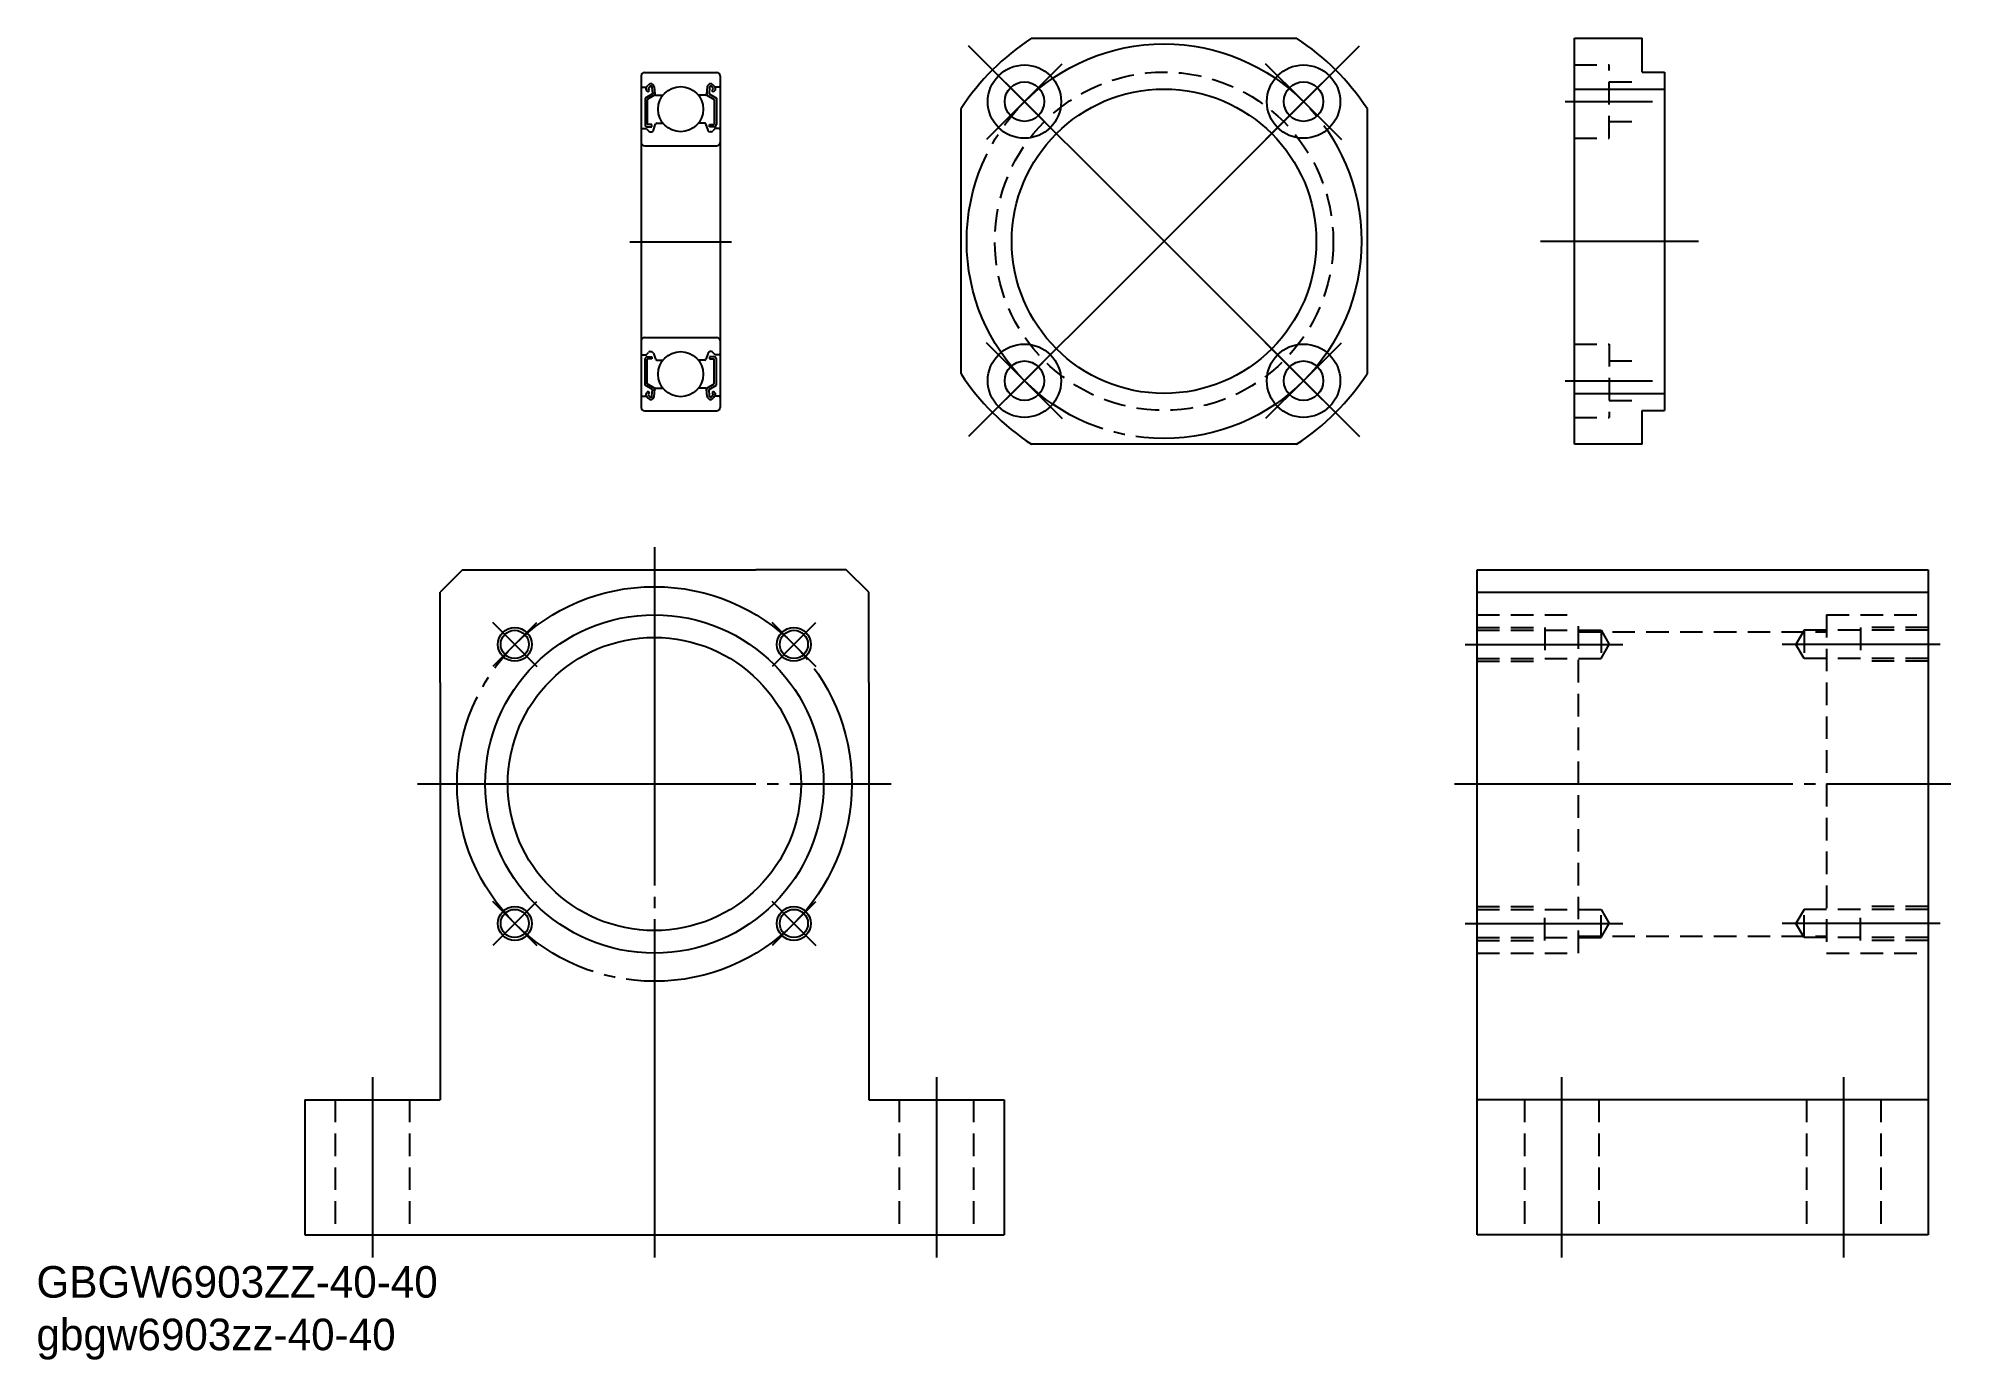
# Model space of a CAD drawing. Extents: x -122 to 48, y -32 to 85.
import ezdxf

# ---------------------------------------------------------------- set-up
doc = ezdxf.new("R2010")
doc.units = 0
doc.linetypes.add('CENTER', pattern=[33, 30, -1, 1, -1])
doc.linetypes.add('DASHED', pattern=[3, 2, -1])
doc.layers.get('0').update_dxf_attribs({"linetype": 'CONTINUOUS'})
doc.layers.add('CENTER', color=7, linetype='CONTINUOUS')

# ---------------------------------------------------------------- blocks, each defined once
blk = doc.blocks.new('*U2')
at = {"linetype": 'CONTINUOUS'}
for s, p in [('GBGW6903ZZ-40-40', (-122, -26.7)), ('gbgw6903zz-40-40', (-122, -31.36))]:
    blk.add_text(s, height=2.8, dxfattribs=at).set_placement(p)

msp = doc.modelspace()

# ---------------------------------------------------------------- linework, layer by layer
at = {"color": 7, "linetype": 'CONTINUOUS'}
for p, q in [((-33.78, 85), (-10.27, 85)), ((14.36, 49), (14.36, 85)), ((14.36, 85), (20.36, 85)), ((20.36, 82), (20.36, 85)), ((20.36, 82), (22.36, 82)), ((22.36, 82), (22.36, 52)), ((14.36, 80.5), (22.36, 80.5)), ((-40.02, 55.25), (-40.02, 78.76)), ((-4.02, 78.76), (-4.02, 55.25)), ((14.36, 53.5), (22.36, 53.5)), ((20.36, 49), (20.36, 52)), ((20.36, 52), (22.36, 52)), ((-10.27, 49), (-33.78, 49)), ((20.36, 49), (14.36, 49)), ((-84.21, 37.86), (-86.21, 35.86)), ((-84.21, 37.86), (-76.21, 37.86)), ((-76.21, 37.86), (-58.21, 37.86)), ((-50.21, 37.86), (-58.21, 37.86)), ((-48.21, 35.86), (-50.21, 37.86)), ((5.73, 37.86), (45.73, 37.86)), ((5.73, -21.14), (5.73, 37.86)), ((45.73, 37.86), (45.73, -21.14)), ((-86.21, 27.86), (-86.21, 35.86)), ((-48.21, 27.86), (-48.21, 35.86)), ((5.73, 35.86), (45.73, 35.86)), ((-86.21, 27.86), (-86.21, -9.14)), ((-48.21, 27.86), (-48.21, -9.14)), ((-98.21, -9.14), (-98.21, -21.14)), ((-98.21, -9.14), (-86.21, -9.14)), ((-48.21, -9.14), (-36.21, -9.14)), ((-36.21, -9.14), (-36.21, -21.14)), ((45.73, -9.14), (5.73, -9.14)), ((-98.21, -21.14), (-36.21, -21.14)), ((45.73, -21.14), (5.73, -21.14))]:
    msp.add_line(p, q, dxfattribs=at)
for p, q in [((-68.38, 81.66), (-68.38, 52.26)), ((-68.08, 81.96), (-61.68, 81.96)), ((-61.38, 81.66), (-61.38, 52.26)), ((-68.28, 80.66), (-67.92, 80.66)), ((-67.39, 80.06), (-68.04, 79.69)), ((-67.93, 80.65), (-67.76, 80.85)), ((-67.77, 80.24), (-67.91, 80.38)), ((-67.19, 79.95), (-67.84, 79.57)), ((-67.77, 80.52), (-67.6, 80.72)), ((-67.63, 80.38), (-67.77, 80.52)), ((-67.77, 80.24), (-67.63, 80.38)), ((-67.43, 80.66), (-67.39, 80.06)), ((-67.23, 80.69), (-67.17, 80.05)), ((-67.19, 80.31), (-67.19, 79.95)), ((-67.07, 79.96), (-66.44, 79.96)), ((-62.68, 79.96), (-63.31, 79.96)), ((-62.52, 80.69), (-62.58, 80.05)), ((-62.56, 80.31), (-62.56, 79.95)), ((-62.56, 79.95), (-61.91, 79.57)), ((-62.32, 80.66), (-62.36, 80.06)), ((-62.36, 80.06), (-61.71, 79.69)), ((-61.98, 80.52), (-62.15, 80.72)), ((-62.12, 80.38), (-61.98, 80.52)), ((-61.98, 80.24), (-62.12, 80.38)), ((-61.82, 80.65), (-61.99, 80.85)), ((-61.98, 80.24), (-61.84, 80.38)), ((-61.48, 80.66), (-61.84, 80.66)), ((-68.04, 79.69), (-68.04, 77.36)), ((-67.84, 79.57), (-67.84, 77.36)), ((-61.91, 79.57), (-61.91, 77.36)), ((-61.71, 79.69), (-61.71, 77.36)), ((-68.28, 77.01), (-67.93, 77.01)), ((-67.93, 77.01), (-67.73, 76.78)), ((-67.44, 77.36), (-67.84, 77.36)), ((-67.84, 77.16), (-67.44, 77.16)), ((-67.58, 76.71), (-67.48, 76.71)), ((-67.44, 77.16), (-67.44, 77.36)), ((-67.3, 76.84), (-67.1, 77.4)), ((-67, 77.46), (-66.44, 77.46)), ((-62.75, 77.46), (-63.31, 77.46)), ((-62.45, 76.84), (-62.66, 77.4)), ((-62.31, 77.16), (-62.31, 77.36)), ((-62.31, 77.36), (-61.91, 77.36)), ((-61.91, 77.16), (-62.31, 77.16)), ((-62.17, 76.71), (-62.27, 76.71)), ((-61.83, 77.01), (-62.02, 76.78)), ((-61.48, 77.01), (-61.83, 77.01)), ((-68.08, 75.46), (-61.68, 75.46)), ((-68.08, 58.46), (-61.68, 58.46)), ((-68.28, 56.91), (-67.93, 56.91)), ((-68.04, 54.24), (-68.04, 56.56)), ((-67.93, 56.91), (-67.73, 57.14)), ((-67.84, 56.76), (-67.44, 56.76)), ((-67.84, 54.35), (-67.84, 56.56)), ((-67.44, 56.56), (-67.84, 56.56)), ((-67.58, 57.21), (-67.48, 57.21)), ((-67.44, 56.76), (-67.44, 56.56)), ((-67.3, 57.08), (-67.1, 56.53)), ((-67, 56.46), (-66.44, 56.46)), ((-62.75, 56.46), (-63.31, 56.46)), ((-62.45, 57.08), (-62.66, 56.53)), ((-62.31, 56.76), (-62.31, 56.56)), ((-61.91, 56.76), (-62.31, 56.76)), ((-62.31, 56.56), (-61.91, 56.56)), ((-62.17, 57.21), (-62.27, 57.21)), ((-61.83, 56.91), (-62.02, 57.14)), ((-61.91, 54.35), (-61.91, 56.56)), ((-61.48, 56.91), (-61.83, 56.91)), ((-61.71, 54.24), (-61.71, 56.56)), ((-67.19, 53.98), (-67.84, 54.35)), ((-62.56, 53.98), (-61.91, 54.35)), ((-68.28, 53.26), (-67.92, 53.26)), ((-67.39, 53.86), (-68.04, 54.24)), ((-67.93, 53.28), (-67.76, 53.07)), ((-67.77, 53.69), (-67.91, 53.55)), ((-67.77, 53.69), (-67.63, 53.55)), ((-67.63, 53.55), (-67.77, 53.4)), ((-67.77, 53.4), (-67.6, 53.2)), ((-67.43, 53.26), (-67.39, 53.86)), ((-67.23, 53.24), (-67.17, 53.87)), ((-67.19, 53.62), (-67.19, 53.98)), ((-67.07, 53.96), (-66.44, 53.96)), ((-66.91, 53.96), (-66.91, 53.96)), ((-66.75, 53.96), (-66.75, 53.96)), ((-62.68, 53.96), (-63.31, 53.96)), ((-62.52, 53.24), (-62.58, 53.87)), ((-62.56, 53.62), (-62.56, 53.98)), ((-62.36, 53.86), (-61.71, 54.24)), ((-62.32, 53.26), (-62.36, 53.86)), ((-61.98, 53.4), (-62.15, 53.2)), ((-61.98, 53.69), (-62.12, 53.55)), ((-62.12, 53.55), (-61.98, 53.4)), ((-61.82, 53.28), (-61.99, 53.07)), ((-61.98, 53.69), (-61.84, 53.55)), ((-61.48, 53.26), (-61.84, 53.26)), ((-68.08, 51.96), (-61.68, 51.96))]:
    msp.add_line(p, q)
at = {"color": 3, "linetype": 'DASHED'}
for p, q in [((14.36, 82.63), (17.46, 82.63)), ((17.46, 76.13), (17.46, 82.63)), ((17.46, 81.13), (20.36, 81.13)), ((17.46, 77.63), (20.36, 77.63)), ((14.36, 76.13), (17.46, 76.13)), ((14.36, 57.88), (17.46, 57.88)), ((17.46, 57.88), (17.46, 51.38)), ((17.46, 56.38), (20.36, 56.38)), ((17.46, 52.88), (20.36, 52.88)), ((14.36, 51.38), (17.46, 51.38)), ((5.73, 33.86), (14.73, 33.86)), ((5.73, 32.74), (11.73, 32.74)), ((5.73, 32.49), (16.73, 32.49)), ((11.73, 32.74), (11.73, 29.74)), ((14.73, 3.86), (14.73, 33.86)), ((14.73, 32.36), (36.73, 32.36)), ((16.73, 32.49), (17.46, 31.24)), ((16.73, 32.49), (16.73, 29.99)), ((34.73, 32.49), (34.01, 31.24)), ((45.73, 32.49), (34.73, 32.49)), ((34.73, 32.49), (34.73, 29.99)), ((36.73, 33.86), (45.73, 33.86)), ((36.73, 33.86), (36.73, 3.86)), ((45.73, 32.74), (39.73, 32.74)), ((39.73, 32.74), (39.73, 29.74)), ((16.73, 29.99), (17.46, 31.24)), ((34.73, 29.99), (34.01, 31.24)), ((5.73, 29.99), (16.73, 29.99)), ((5.73, 29.74), (11.73, 29.74)), ((45.73, 29.99), (34.73, 29.99)), ((45.73, 29.74), (39.73, 29.74)), ((5.73, 7.99), (11.73, 7.99)), ((5.73, 7.74), (16.73, 7.74)), ((11.73, 4.99), (11.73, 7.99)), ((16.73, 7.74), (17.46, 6.49)), ((16.73, 5.24), (16.73, 7.74)), ((34.73, 7.74), (34.01, 6.49)), ((45.73, 7.74), (34.73, 7.74)), ((34.73, 5.24), (34.73, 7.74)), ((45.73, 7.99), (39.73, 7.99)), ((39.73, 4.99), (39.73, 7.99)), ((5.73, 5.24), (16.73, 5.24)), ((14.73, 5.36), (36.73, 5.36)), ((16.73, 5.24), (17.46, 6.49)), ((34.73, 5.24), (34.01, 6.49)), ((45.73, 5.24), (34.73, 5.24)), ((5.73, 4.99), (11.73, 4.99)), ((5.73, 3.86), (14.73, 3.86)), ((36.73, 3.86), (45.73, 3.86)), ((45.73, 4.99), (39.73, 4.99)), ((-95.51, -9.14), (-95.51, -21.14)), ((-88.91, -9.14), (-88.91, -21.14)), ((-45.51, -9.14), (-45.51, -21.14)), ((-38.91, -9.14), (-38.91, -21.14)), ((9.93, -9.14), (9.93, -21.14)), ((16.53, -9.14), (16.53, -21.14)), ((34.93, -9.14), (34.93, -21.14)), ((41.53, -9.14), (41.53, -21.14))]:
    msp.add_line(p, q, dxfattribs=at)
at = {"color": 7, "linetype": 'CONTINUOUS'}
for centre, radius in [((-34.4, 79.38), 3.25), ((-9.65, 79.38), 3.25), ((-34.4, 79.38), 1.75), ((-22.02, 67), 13.5), ((-9.65, 79.38), 1.75), ((-34.4, 54.63), 3.25), ((-9.65, 54.63), 3.25), ((-34.4, 54.63), 1.75), ((-9.65, 54.63), 1.75), ((-67.21, 18.86), 15), ((-79.59, 31.24), 1.25), ((-54.84, 31.24), 1.25), ((-67.21, 18.86), 13), ((-79.59, 6.49), 1.25), ((-54.84, 6.49), 1.25)]:
    msp.add_circle(centre, radius, dxfattribs=at)
at = {"color": 3, "linetype": 'DASHED'}
msp.add_circle((-22.02, 67), 15, dxfattribs=at)
for centre in [(-64.88, 78.71), (-64.88, 55.21)]:
    msp.add_circle(centre, 2)
at = {"color": 3, "linetype": 'CONTINUOUS'}
for centre in [(-79.59, 31.24), (-54.84, 31.24), (-79.59, 6.49), (-54.84, 6.49)]:
    msp.add_circle(centre, 1.5, dxfattribs=at)
at = {"color": 7, "linetype": 'CONTINUOUS'}
for start, end in [(123.1534, 146.8466), (33.1534, 56.8466), (213.1534, 236.8466), (303.1534, 326.8466)]:
    msp.add_arc((-22.02, 67), 21.5, start, end, dxfattribs=at)
for centre, radius, start, end in [((-68.08, 81.66), 0.3, 90, 180), ((-61.68, 81.66), 0.3, 0, 90), ((-68.28, 80.76), 0.1, 180, 270), ((-67.77, 80.52), 0.2, 140.1381, 225), ((-67.53, 80.66), 0.3, 4.9347, 140.1381), ((-67.53, 80.66), 0.1, 3.1015, 139.9514), ((-67.07, 80.06), 0.1, 184.9347, 269.9991), ((-62.68, 80.06), 0.1, 270.0009, 355.0653), ((-62.22, 80.66), 0.3, 39.8619, 175.0653), ((-62.22, 80.66), 0.1, 40.0486, 176.8985), ((-61.98, 80.52), 0.2, 315, 39.8619), ((-61.48, 80.76), 0.1, 270, 0), ((-68.28, 76.91), 0.1, 90, 180), ((-67.84, 77.36), 0.2, 180, 270), ((-67.58, 76.91), 0.2, 219.9774, 270), ((-67.48, 76.91), 0.2, 270, 339.9912), ((-67, 77.36), 0.1, 90, 159.9912), ((-62.75, 77.36), 0.1, 20.0088, 90), ((-62.27, 76.91), 0.2, 200.0088, 270), ((-62.17, 76.91), 0.2, 270, 320.0226), ((-61.91, 77.36), 0.2, 270, 0), ((-61.48, 76.91), 0.1, 0, 90), ((-68.08, 75.76), 0.3, 180, 270), ((-61.68, 75.76), 0.3, 270, 0), ((-68.08, 58.16), 0.3, 90, 180), ((-61.68, 58.16), 0.3, 0, 90), ((-68.28, 57.01), 0.1, 180, 270), ((-67.84, 56.56), 0.2, 90, 180), ((-67.58, 57.01), 0.2, 90, 140.0226), ((-67.48, 57.01), 0.2, 20.0088, 90), ((-67, 56.56), 0.1, 200.0088, 270), ((-62.75, 56.56), 0.1, 270, 339.9912), ((-62.27, 57.01), 0.2, 90, 159.9912), ((-62.17, 57.01), 0.2, 39.9774, 90), ((-61.91, 56.56), 0.2, 0, 90), ((-61.48, 57.01), 0.1, 270, 0), ((-68.28, 53.16), 0.1, 90, 180), ((-67.77, 53.4), 0.2, 135, 219.8619), ((-67.53, 53.26), 0.3, 219.8619, 355.0653), ((-67.53, 53.27), 0.1, 220.0486, 356.8985), ((-67.07, 53.86), 0.1, 90.0009, 175.0653), ((-62.68, 53.86), 0.1, 4.9347, 89.9991), ((-62.22, 53.26), 0.3, 184.9347, 320.1381), ((-62.22, 53.27), 0.1, 183.1015, 319.9514), ((-61.98, 53.4), 0.2, 320.1381, 45), ((-61.48, 53.16), 0.1, 0, 90), ((-68.08, 52.26), 0.3, 180, 270), ((-61.68, 52.26), 0.3, 270, 0)]:
    msp.add_arc(centre, radius, start, end)
at = {"layer": 'CENTER', "color": 1, "linetype": 'CENTER'}
for p, q in [((-22.02, 67), (-39.35, 84.33)), ((-22.02, 67), (-4.7, 84.33)), ((-34.4, 79.38), (-37.76, 82.74)), ((-34.4, 79.38), (-31.04, 82.74)), ((-9.65, 79.38), (-13.01, 82.74)), ((-9.65, 79.38), (-6.29, 82.74)), ((-34.4, 79.38), (-37.76, 76.02)), ((-34.4, 79.38), (-31.04, 76.02)), ((-9.65, 79.38), (-13.01, 76.02)), ((-9.65, 79.38), (-6.29, 76.02)), ((13.56, 79.38), (21.29, 79.38)), ((-22.02, 67), (-39.35, 49.68)), ((-22.02, 67), (-4.7, 49.68)), ((11.36, 67), (25.36, 67)), ((-34.4, 54.63), (-37.76, 57.99)), ((-34.4, 54.63), (-31.04, 57.99)), ((-9.65, 54.63), (-13.01, 57.99)), ((-9.65, 54.63), (-6.29, 57.99)), ((-34.4, 54.63), (-37.76, 51.27)), ((-34.4, 54.63), (-31.04, 51.27)), ((-9.65, 54.63), (-13.01, 51.27)), ((-9.65, 54.63), (-6.29, 51.27)), ((13.56, 54.63), (21.29, 54.63)), ((-67.21, 39.86), (-67.21, -23.14)), ((-79.59, 31.24), (-81.53, 33.18)), ((-79.59, 31.24), (-77.64, 33.18)), ((-54.84, 31.24), (-56.78, 33.18)), ((-54.84, 31.24), (-52.89, 33.18)), ((-79.59, 31.24), (-81.53, 29.29)), ((-79.59, 31.24), (-77.64, 29.29)), ((-54.84, 31.24), (-56.78, 29.29)), ((-54.84, 31.24), (-52.89, 29.29)), ((4.68, 31.24), (17.46, 31.24)), ((4.68, 31.24), (18.67, 31.24)), ((46.79, 31.24), (32.8, 31.24)), ((46.79, 31.24), (34.01, 31.24)), ((-88.21, 18.86), (-46.21, 18.86)), ((3.73, 18.86), (47.73, 18.86)), ((-79.59, 6.49), (-81.53, 8.43)), ((-79.59, 6.49), (-77.64, 8.43)), ((-54.84, 6.49), (-56.78, 8.43)), ((-54.84, 6.49), (-52.89, 8.43)), ((-79.59, 6.49), (-81.53, 4.55)), ((-79.59, 6.49), (-77.64, 4.55)), ((-54.84, 6.49), (-56.78, 4.55)), ((-54.84, 6.49), (-52.89, 4.55)), ((4.68, 6.49), (17.46, 6.49)), ((4.68, 6.49), (18.67, 6.49)), ((46.79, 6.49), (32.8, 6.49)), ((46.79, 6.49), (34.01, 6.49)), ((-92.21, -7.14), (-92.21, -23.14)), ((-42.21, -7.14), (-42.21, -23.14)), ((13.23, -7.14), (13.23, -23.14)), ((38.23, -7.14), (38.23, -23.14))]:
    msp.add_line(p, q, dxfattribs=at)
at = {"layer": 'CENTER'}
msp.add_line((-69.38, 66.96), (-60.38, 66.96), dxfattribs=at)
at = {"layer": 'CENTER', "color": 1, "linetype": 'CENTER'}
for centre in [(-22.02, 67), (-67.21, 18.86)]:
    msp.add_circle(centre, 17.5, dxfattribs=at)

# ---------------------------------------------------------------- block references
at = {"linetype": 'CONTINUOUS'}
msp.add_blockref('*U2', (0, 0), dxfattribs=at)

doc.saveas('drawing.dxf')
